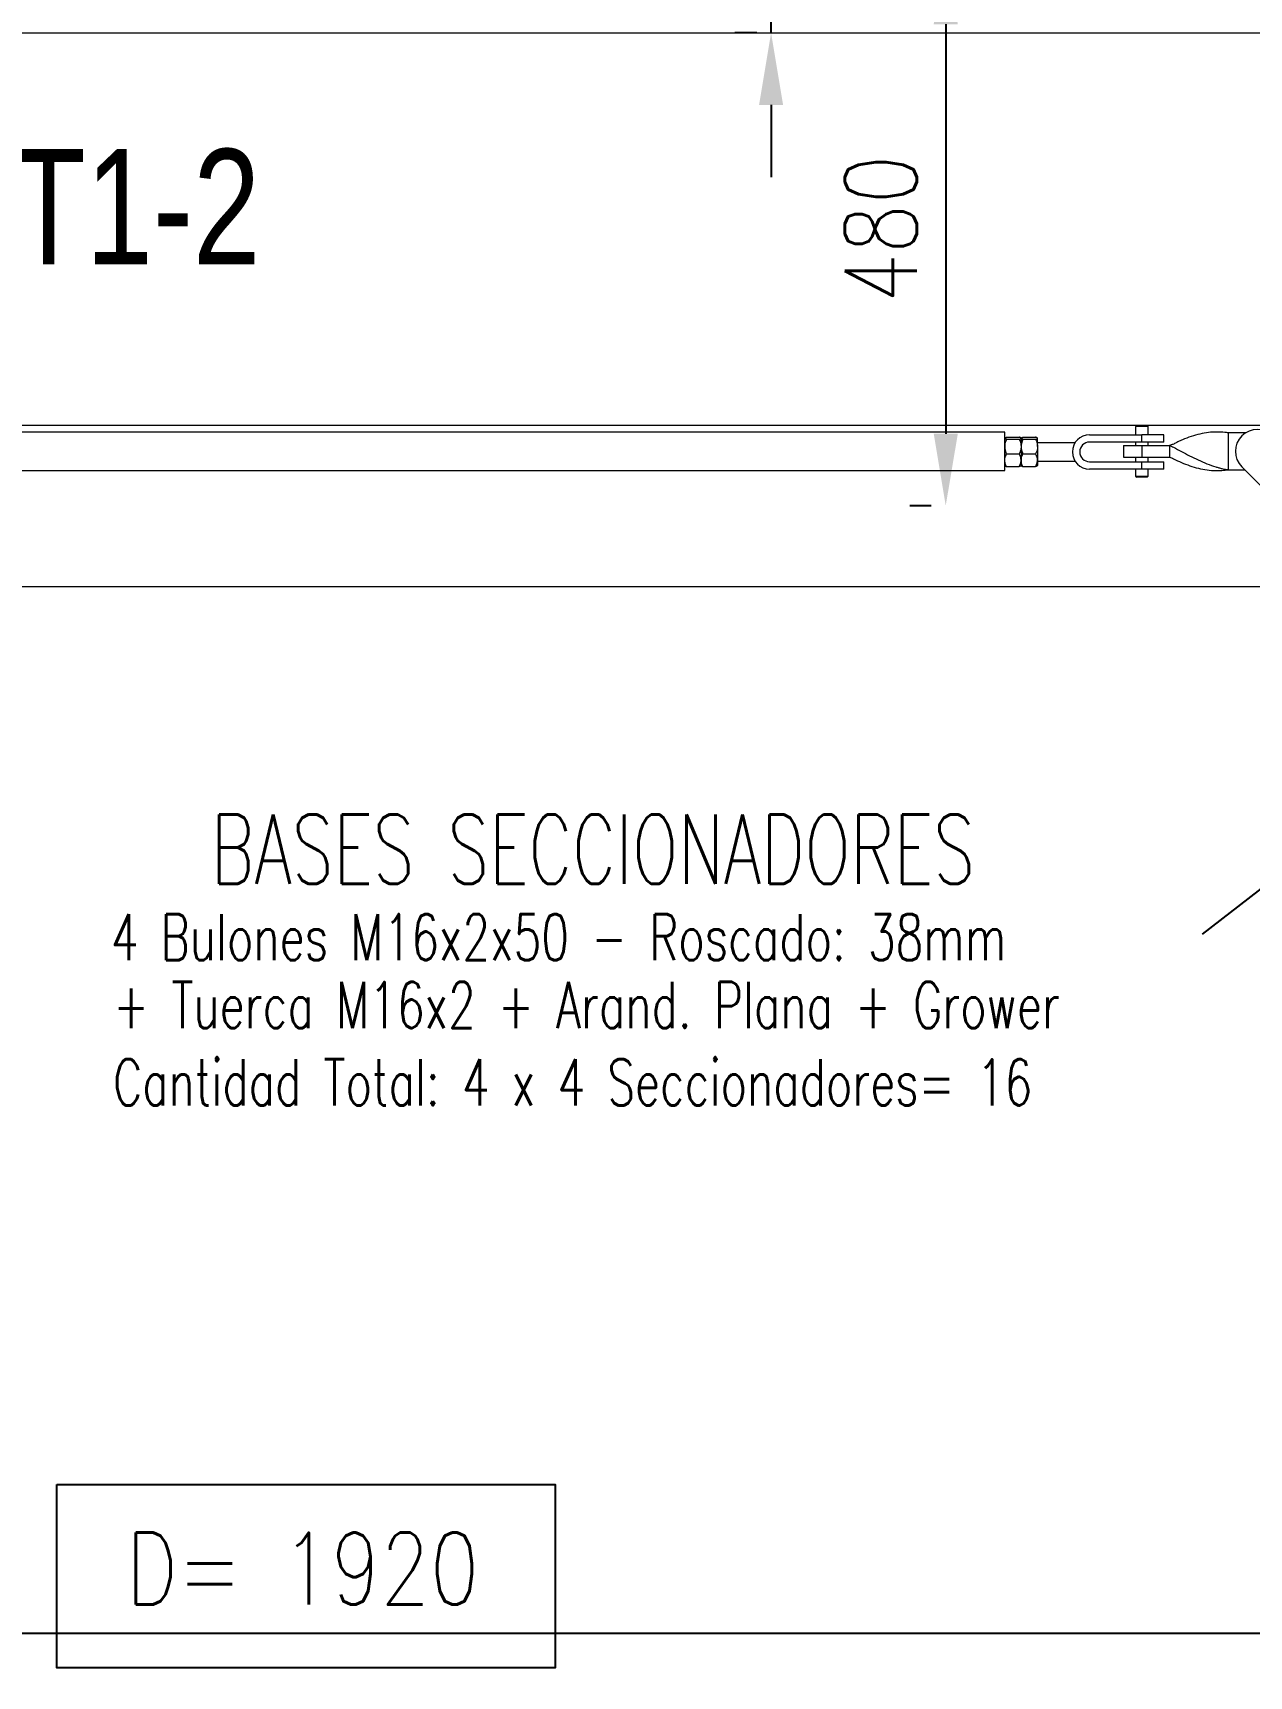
# Model space of a CAD drawing. Header units: millimetres. Extents: x 1587714 to 3094800, y -694377 to -413614.
# Drawn here: x 2025808 to 2026863, y -553414 to -551990 of the extents above; entities that cross this region are included whole.
import ezdxf
from ezdxf.enums import TextEntityAlignment as Align

# ---------------------------------------------------------------- set-up
doc = ezdxf.new("R2010")
doc.units = ezdxf.units.MM
doc.layers.add('M0_EQUIPOS', color=7, linetype='Continuous')
doc.layers.add('M_DIM', color=1, linetype='Continuous')
doc.styles.add('ARIAL', font='arial.ttf', dxfattribs={"width": 0.8})
doc.styles.add('STYLE-MSF', font='simplex.shx', dxfattribs={"width": 0.8})
doc.dimstyles.new('DIM1-25', dxfattribs={"dimscale": 25, "dimtxt": 2.5, "dimasz": 2.5, "dimexe": 1.25, "dimexo": 0.5, "dimgap": 1, "dimtad": 1, "dimdec": 1, "dimtxsty": 'STYLE-MSF', "dimcen": 2.5, "dimclrd": 8, "dimclre": 8, "dimclrt": 3, "dimaunit": 1, "dimadec": 1, "dimazin": 2, "dimtfac": 1, "dimtdec": 1, "dimtmove": 0, "dimatfit": 3, "dimfxl": 1, "dimlwd": -1, "dimlwe": -1, "dimarcsym": 0})

# ---------------------------------------------------------------- blocks, each defined once
blk = doc.blocks.new('*D81')
at = {"layer": 'Defpoints', "color": 0}
for p in [(2026448.3, -551849.8), (2026448.3, -551989.8), (2026448.3, -551989.8)]:
    blk.add_point(p, dxfattribs=at)
at = {"layer": 'M_DIM', "color": 8}
for p, q in [((2026448.3, -551787.3), (2026448.3, -551355.8)), ((2026435.8, -551849.8), (2026417, -551849.8)), ((2026448.3, -551989.8), (2026448.3, -551849.8)), ((2026435.8, -551989.8), (2026417, -551989.8)), ((2026448.3, -552052.3), (2026448.3, -552114.8))]:
    blk.add_line(p, q, dxfattribs=at)
for points in [[(2026437.9, -551787.3), (2026458.7, -551787.3), (2026448.3, -551849.8)], [(2026437.9, -552052.3), (2026458.7, -552052.3), (2026448.3, -551989.8)]]:
    blk.add_solid(points, dxfattribs=at)
at = {"layer": 'M_DIM', "color": 3, "insert": (2026392, -551540.3), "char_height": 62.5, "attachment_point": 5, "rotation": 90, "style": 'STYLE-MSF'}
blk.add_mtext('UPN 140', dxfattribs=at)
blk = doc.blocks.new('*D82')
at = {"layer": 'Defpoints', "color": 0}
for p in [(2026599.7, -551919.8), (2026599.7, -552399.8), (2026599.7, -552399.8)]:
    blk.add_point(p, dxfattribs=at)
at = {"layer": 'M_DIM', "color": 8}
for p, q in [((2026587.2, -551919.8), (2026568.5, -551919.8)), ((2026599.7, -551982.3), (2026599.7, -552337.3)), ((2026587.2, -552399.8), (2026568.5, -552399.8))]:
    blk.add_line(p, q, dxfattribs=at)
for points in [[(2026589.3, -551982.3), (2026610.2, -551982.3), (2026599.7, -551919.8)], [(2026589.3, -552337.3), (2026610.2, -552337.3), (2026599.7, -552399.8)]]:
    blk.add_solid(points, dxfattribs=at)
at = {"layer": 'M_DIM', "color": 3, "insert": (2026543.5, -552159.8), "char_height": 62.5, "attachment_point": 5, "rotation": 90, "style": 'STYLE-MSF'}
blk.add_mtext('480', dxfattribs=at)
blk = doc.blocks.new('*D92')
at = {"layer": 'Defpoints', "color": 0}
for p in [(2025082.1, -553377.5), (2025082.1, -553377.5), (2027002.1, -553377.5)]:
    blk.add_point(p, dxfattribs=at)
at = {"layer": 'M_DIM', "color": 8}
for p, q in [((2025082.1, -553365), (2025082.1, -553346.2)), ((2027002.1, -553365), (2027002.1, -553346.2)), ((2026939.6, -553377.5), (2025144.6, -553377.5))]:
    blk.add_line(p, q, dxfattribs=at)
for points in [[(2025144.6, -553367.1), (2025144.6, -553387.9), (2025082.1, -553377.5)], [(2026939.6, -553367.1), (2026939.6, -553387.9), (2027002.1, -553377.5)]]:
    blk.add_solid(points, dxfattribs=at)
at = {"layer": 'M_DIM', "color": 3, "insert": (2026042.1, -553321.2), "char_height": 62.5, "attachment_point": 5, "style": 'STYLE-MSF'}
blk.add_mtext('D= 1920', dxfattribs=at)

msp = doc.modelspace()

# ---------------------------------------------------------------- linework, layer by layer
at = {"layer": 'M0_EQUIPOS', "linetype": 'Continuous', "lineweight": 15}
for p, q in [((2024922.0821, -551989.8221), (2026902.0821, -551989.8221)), ((2024922.0821, -552329.822), (2026902.0821, -552329.822)), ((2025102.9269, -552469.8219), (2026902.0821, -552469.8219))]:
    msp.add_line(p, q, dxfattribs=at)
at = {"layer": 'M0_EQUIPOS', "color": 180, "linetype": 'Continuous', "lineweight": 15}
for p, q in [((2026765.353, -552330.1005), (2026764.3526, -552331.1005)), ((2026764.3526, -552331.1005), (2026764.3526, -552338.2505)), ((2026765.5657, -552331.1005), (2026764.3526, -552331.1005)), ((2026765.353, -552330.1005), (2026766.3453, -552330.1005)), ((2026775.3528, -552331.1005), (2026765.5657, -552331.1005)), ((2026766.3453, -552330.1005), (2026774.3529, -552330.1005)), ((2026775.3528, -552331.1005), (2026774.3529, -552330.1005)), ((2026775.3528, -552338.2505), (2026775.3528, -552331.1005)), ((2026650.853, -552335.9002), (2025062.8535, -552335.9002)), ((2026650.853, -552353.1005), (2026650.853, -552335.9002)), ((2026650.9717, -552341.0501), (2026650.853, -552341.1879)), ((2026652.4404, -552340.3942), (2026663.4639, -552340.3942)), ((2026652.4404, -552342.1842), (2026663.4639, -552342.1842)), ((2026665.0513, -552341.1879), (2026664.9326, -552341.0501)), ((2026665.17, -552341.0501), (2026665.0513, -552341.1879)), ((2026665.0513, -552341.2892), (2026665.2115, -552341.0857)), ((2026665.0513, -552341.1879), (2026665.0513, -552341.2892)), ((2026665.0513, -552341.2892), (2026665.0513, -552348.5374)), ((2026666.6392, -552340.3942), (2026677.6627, -552340.3942)), ((2026666.6392, -552342.1842), (2026677.6627, -552342.1842)), ((2026679.2501, -552341.1879), (2026679.1314, -552341.0501)), ((2026679.2501, -552341.2892), (2026679.2501, -552341.1879)), ((2026679.2501, -552348.5374), (2026679.2501, -552341.2892)), ((2026711.7384, -552345.2005), (2026679.2501, -552345.2005)), ((2026724.3527, -552338.2505), (2026769.853, -552338.2505)), ((2026769.853, -552344.6005), (2026724.3527, -552344.6005)), ((2026753.8527, -552347.6005), (2026753.8527, -552357.6005)), ((2026753.8527, -552347.6005), (2026769.853, -552347.6005)), ((2026764.3526, -552344.6005), (2026764.3526, -552347.6005)), ((2026769.853, -552344.6005), (2026769.853, -552338.2505)), ((2026788.853, -552338.2505), (2026769.853, -552338.2505)), ((2026788.853, -552344.6005), (2026769.853, -552344.6005)), ((2026769.853, -552347.6005), (2026769.853, -552357.6005)), ((2026769.853, -552347.6005), (2026793.8527, -552347.6005)), ((2026775.3528, -552347.6005), (2026775.3528, -552344.6005)), ((2026788.853, -552344.6005), (2026788.853, -552338.2505)), ((2026793.8503, -552347.6009), (2026793.8503, -552357.6003)), ((2026844.8528, -552368.6005), (2026844.8528, -552336.6005)), ((2026859.9022, -552336.6005), (2026844.8528, -552336.6005)), ((2026650.853, -552369.3003), (2026650.853, -552353.1005)), ((2026652.4404, -552354.8905), (2026663.4639, -552354.8905)), ((2026665.0513, -552348.5374), (2026665.0513, -552360.3486)), ((2026665.0513, -552360.3486), (2026665.0513, -552365.0131)), ((2026666.6392, -552354.8905), (2026677.6627, -552354.8905)), ((2026679.2501, -552348.5374), (2026679.2501, -552360.3486)), ((2026679.2501, -552360.3486), (2026679.2501, -552365.0131)), ((2026679.2501, -552361.0005), (2026711.7165, -552361.0005)), ((2026724.3527, -552361.6005), (2026769.853, -552361.6005)), ((2026753.8527, -552357.6005), (2026769.853, -552357.6005)), ((2026764.3526, -552357.6005), (2026764.3526, -552361.6005)), ((2026769.853, -552357.6005), (2026793.8527, -552357.6005)), ((2026769.853, -552367.9505), (2026769.853, -552361.6005)), ((2026769.853, -552361.6005), (2026788.853, -552361.6005)), ((2026775.3528, -552361.6005), (2026775.3528, -552357.6005)), ((2026788.853, -552367.9505), (2026788.853, -552361.6005)), ((2025062.8535, -552369.3003), (2026650.853, -552369.3003)), ((2026650.853, -552365.0131), (2026650.9717, -552365.151)), ((2026652.4404, -552365.8069), (2026663.4639, -552365.8069)), ((2026664.9326, -552365.151), (2026665.0513, -552365.0131)), ((2026665.0513, -552365.0131), (2026665.17, -552365.151)), ((2026666.6392, -552365.8069), (2026677.6627, -552365.8069)), ((2026679.1314, -552365.151), (2026679.2501, -552365.0131)), ((2026769.853, -552367.9505), (2026724.3527, -552367.9505)), ((2026764.3526, -552367.9505), (2026764.3526, -552374.1005)), ((2026764.3526, -552374.1005), (2026765.353, -552375.1005)), ((2026764.3526, -552374.1005), (2026765.5657, -552374.1005)), ((2026766.3453, -552375.1005), (2026765.353, -552375.1005)), ((2026765.5657, -552374.1005), (2026775.3528, -552374.1005)), ((2026774.3529, -552375.1005), (2026766.3453, -552375.1005)), ((2026788.853, -552367.9505), (2026769.853, -552367.9505)), ((2026774.3529, -552375.1005), (2026775.3528, -552374.1005)), ((2026775.3528, -552374.1005), (2026775.3528, -552367.9505)), ((2026844.8528, -552368.6005), (2026858.99, -552368.6005)), ((2026888.5911, -552398.2016), (2026856.418, -552366.0282))]:
    msp.add_line(p, q, dxfattribs=at)
at = {"layer": 'M0_EQUIPOS', "color": 180, "linetype": 'Continuous', "lineweight": 15, "flags": 128}
msp.add_lwpolyline([(2026793.8527, -552347.6005), (2026793.8527, -552347.6005)], dxfattribs=at)
at = {"layer": 'M0_EQUIPOS', "color": 180, "linetype": 'Continuous', "lineweight": 15}
for centre, radius, start, end in [((2026724.3529, -552353.1005), 14.85, 90, 270), ((2026724.3529, -552353.1005), 8.5, 90, 270), ((2026869.8529, -552352.5932), 19, 45, 225)]:
    msp.add_arc(centre, radius, start, end, dxfattribs=at)
for points, knots in [([(2026652.4404, -552342.1842), (2026652.0237, -552342.0449), (2026651.1751, -552341.7613), (2026650.8515, -552341.4525), (2026650.853, -552341.2933), (2026650.853, -552341.2892)], [0, 0, 0, 0, 0.484549471, 0.986746243, 1, 1, 1, 1]), ([(2026652.4404, -552342.1842), (2026652.2046, -552342.7221), (2026651.6466, -552343.9948), (2026651.0031, -552346.1155), (2026650.9035, -552347.7233), (2026650.853, -552348.5374)], [0, 0, 0, 0, 0.265440397, 0.628073333, 1, 1, 1, 1]), ([(2026651.1467, -552340.9154), (2026651.3923, -552340.7893), (2026651.7382, -552340.6118), (2026652.2826, -552340.4431), (2026652.4404, -552340.3942)], [0, 0, 0, 0, 0.710068133, 1, 1, 1, 1]), ([(2026665.0513, -552341.2892), (2026664.9909, -552341.1638), (2026664.868, -552340.9084), (2026664.1555, -552340.612), (2026663.6194, -552340.4432), (2026663.4639, -552340.3942)], [0, 0, 0, 0, 0.40662559, 0.82796185, 1, 1, 1, 1]), ([(2026663.4639, -552342.1842), (2026663.8806, -552342.0449), (2026664.7292, -552341.7613), (2026665.0528, -552341.4525), (2026665.0513, -552341.2933), (2026665.0513, -552341.2892)], [0, 0, 0, 0, 0.484549471, 0.986746243, 1, 1, 1, 1]), ([(2026663.4639, -552342.1842), (2026663.6997, -552342.7221), (2026664.2577, -552343.9948), (2026664.9012, -552346.1155), (2026665.0008, -552347.7233), (2026665.0513, -552348.5374)], [0, 0, 0, 0, 0.265440397, 0.628073333, 1, 1, 1, 1]), ([(2026666.6392, -552342.1842), (2026666.2217, -552342.0449), (2026665.3715, -552341.7613), (2026665.0563, -552341.4525), (2026665.0514, -552341.2933), (2026665.0513, -552341.2892)], [0, 0, 0, 0, 0.484549389, 0.9867460748, 1, 1, 1, 1]), ([(2026666.6392, -552342.1842), (2026666.4031, -552342.7221), (2026665.8447, -552343.9947), (2026665.2022, -552346.1157), (2026665.102, -552347.7233), (2026665.0513, -552348.5374)], [0, 0, 0, 0, 0.26546109, 0.628071994, 1, 1, 1, 1]), ([(2026665.3455, -552340.9154), (2026665.5911, -552340.7893), (2026665.937, -552340.6118), (2026666.4813, -552340.4431), (2026666.6392, -552340.3942)], [0, 0, 0, 0, 0.710068133, 1, 1, 1, 1]), ([(2026679.2501, -552341.2892), (2026679.1896, -552341.1638), (2026679.0663, -552340.9084), (2026678.3535, -552340.612), (2026677.818, -552340.4432), (2026677.6627, -552340.3942)], [0, 0, 0, 0, 0.406639854, 0.827983808, 1, 1, 1, 1]), ([(2026677.6627, -552342.1842), (2026678.08, -552342.0449), (2026678.9298, -552341.7613), (2026679.2451, -552341.4525), (2026679.25, -552341.2933), (2026679.2501, -552341.2892)], [0, 0, 0, 0, 0.4845380852, 0.9867457841, 1, 1, 1, 1]), ([(2026677.6627, -552342.1842), (2026677.8985, -552342.7221), (2026678.4565, -552343.9948), (2026679.1, -552346.1155), (2026679.1996, -552347.7233), (2026679.2501, -552348.5374)], [0, 0, 0, 0, 0.265440397, 0.628073333, 1, 1, 1, 1]), ([(2026844.8809, -552336.5605), (2026844.3144, -552336.5173), (2026843.1784, -552336.4306), (2026839.8326, -552335.9936), (2026834.6423, -552335.7189), (2026827.419, -552336.1431), (2026820.0614, -552337.4671), (2026812.5356, -552339.7576), (2026806.4752, -552341.8107), (2026802.1469, -552343.7669), (2026799.5051, -552345.2375), (2026796.7888, -552346.6436), (2026794.8094, -552347.2022), (2026793.825, -552347.48)], [0, 0, 0, 0, 0.030812879, 0.061784249, 0.199963892, 0.338236087, 0.486267688, 0.634882969, 0.783192355, 0.837505409, 0.892208732, 0.946396391, 1, 1, 1, 1]), ([(2026652.4404, -552365.8069), (2026652.0237, -552364.9578), (2026651.1751, -552363.2287), (2026650.8515, -552361.3411), (2026650.853, -552360.3735), (2026650.853, -552360.3486)], [0, 0, 0, 0, 0.484549992, 0.986748998, 1, 1, 1, 1]), ([(2026650.853, -552348.5374), (2026650.8547, -552348.6838), (2026650.8657, -552349.637), (2026651.127, -552351.4151), (2026651.7622, -552353.377), (2026652.2731, -552354.5172), (2026652.4404, -552354.8905)], [0, 0, 0, 0, 0.066926056, 0.435841801, 0.81527067, 1, 1, 1, 1]), ([(2026650.853, -552360.3486), (2026650.9134, -552359.5841), (2026651.0363, -552358.0272), (2026651.7488, -552356.2186), (2026652.2849, -552355.189), (2026652.4404, -552354.8905)], [0, 0, 0, 0, 0.406616113, 0.827954143, 1, 1, 1, 1]), ([(2026665.0513, -552348.5374), (2026665.0496, -552348.6838), (2026665.0386, -552349.637), (2026664.7773, -552351.4151), (2026664.1421, -552353.377), (2026663.6312, -552354.5172), (2026663.4639, -552354.8905)], [0, 0, 0, 0, 0.066926056, 0.435841801, 0.81527067, 1, 1, 1, 1]), ([(2026665.0513, -552360.3486), (2026664.9909, -552359.5841), (2026664.868, -552358.0272), (2026664.1555, -552356.2186), (2026663.6194, -552355.189), (2026663.4639, -552354.8905)], [0, 0, 0, 0, 0.406616113, 0.827954143, 1, 1, 1, 1]), ([(2026663.4639, -552365.8069), (2026663.8806, -552364.9578), (2026664.7292, -552363.2287), (2026665.0528, -552361.3411), (2026665.0513, -552360.3735), (2026665.0513, -552360.3486)], [0, 0, 0, 0, 0.484549992, 0.986748998, 1, 1, 1, 1]), ([(2026665.0513, -552348.5374), (2026665.053, -552348.6838), (2026665.064, -552349.637), (2026665.326, -552351.4151), (2026665.9609, -552353.377), (2026666.4719, -552354.5172), (2026666.6392, -552354.8905)], [0, 0, 0, 0, 0.066925493, 0.435846546, 0.815272223, 1, 1, 1, 1]), ([(2026665.0513, -552360.3486), (2026665.1119, -552359.5841), (2026665.2352, -552358.0273), (2026665.9476, -552356.2186), (2026666.4837, -552355.189), (2026666.6392, -552354.8905)], [0, 0, 0, 0, 0.40662017, 0.827955319, 1, 1, 1, 1]), ([(2026666.6392, -552365.8069), (2026666.2217, -552364.9578), (2026665.3715, -552363.2287), (2026665.0563, -552361.3411), (2026665.0514, -552360.3735), (2026665.0513, -552360.3486)], [0, 0, 0, 0, 0.4845499098, 0.9867488299, 1, 1, 1, 1]), ([(2026679.2501, -552348.5374), (2026679.2484, -552348.6838), (2026679.2374, -552349.637), (2026678.976, -552351.4151), (2026678.3409, -552353.377), (2026677.83, -552354.5172), (2026677.6627, -552354.8905)], [0, 0, 0, 0, 0.066926056, 0.435841801, 0.81527067, 1, 1, 1, 1]), ([(2026679.2501, -552360.3486), (2026679.1896, -552359.5841), (2026679.0663, -552358.0272), (2026678.3535, -552356.2187), (2026677.818, -552355.189), (2026677.6627, -552354.8905)], [0, 0, 0, 0, 0.406630376, 0.8279761, 1, 1, 1, 1]), ([(2026677.6627, -552365.8069), (2026678.08, -552364.9578), (2026678.9298, -552363.2286), (2026679.2451, -552361.3411), (2026679.25, -552360.3735), (2026679.2501, -552360.3486)], [0, 0, 0, 0, 0.484538606, 0.986748539, 1, 1, 1, 1]), ([(2026793.8226, -552357.7204), (2026794.3975, -552357.882), (2026795.5503, -552358.206), (2026798.9261, -552359.9837), (2026804.1636, -552362.4165), (2026811.4131, -552365.2205), (2026818.7597, -552367.4832), (2026826.2415, -552368.8518), (2026832.2701, -552369.3873), (2026836.5795, -552369.3478), (2026839.2153, -552369.1367), (2026841.9256, -552368.8575), (2026843.901, -552368.7124), (2026844.8833, -552368.6402)], [0, 0, 0, 0, 0.0312689424, 0.0627083119, 0.2020031295, 0.3413973277, 0.4885412542, 0.6362664793, 0.7836880041, 0.8378734628, 0.8924496585, 0.9465192885, 1, 1, 1, 1]), ([(2026793.825, -552347.7194), (2026794.3915, -552347.8825), (2026795.5274, -552348.2095), (2026798.8728, -552350.0392), (2026804.0632, -552352.7859), (2026811.2864, -552356.4985), (2026818.6444, -552360.1873), (2026826.17, -552363.4636), (2026832.2306, -552365.5459), (2026836.5589, -552366.8542), (2026839.2004, -552367.6169), (2026841.9167, -552368.2513), (2026843.8964, -552368.4612), (2026844.8809, -552368.5656)], [0, 0, 0, 0, 0.030812884, 0.061777403, 0.199957174, 0.338229022, 0.486267045, 0.634874503, 0.783191143, 0.837504758, 0.892201159, 0.946388651, 1, 1, 1, 1]), ([(2026651.0132, -552365.1153), (2026651.0467, -552365.1723), (2026651.1562, -552365.3589), (2026651.7532, -552365.589), (2026652.2859, -552365.7579), (2026652.4404, -552365.8069)], [0, 0, 0, 0, 0.2378959375, 0.7790410399, 1, 1, 1, 1]), ([(2026664.8916, -552365.1153), (2026664.8579, -552365.1723), (2026664.7478, -552365.3589), (2026664.1511, -552365.589), (2026663.6184, -552365.7579), (2026663.4639, -552365.8069)], [0, 0, 0, 0, 0.237902622, 0.779042978, 1, 1, 1, 1]), ([(2026665.2115, -552365.1153), (2026665.2452, -552365.1723), (2026665.3553, -552365.3589), (2026665.952, -552365.589), (2026666.4847, -552365.7579), (2026666.6392, -552365.8069)], [0, 0, 0, 0, 0.237902622, 0.779042978, 1, 1, 1, 1]), ([(2026679.0899, -552365.1153), (2026679.0562, -552365.1723), (2026678.9461, -552365.3589), (2026678.3491, -552365.589), (2026677.817, -552365.7579), (2026677.6627, -552365.8069)], [0, 0, 0, 0, 0.237910291, 0.779068093, 1, 1, 1, 1])]:
    msp.add_open_spline(points, degree=3, knots=knots, dxfattribs=at)
at = {"layer": 'M_DIM'}
msp.add_lwpolyline([(2025829.1103, -553248.3573), (2026261.2293, -553248.3573), (2026261.2293, -553407.2776), (2025829.1103, -553407.2776)], close=True, dxfattribs=at)

# ---------------------------------------------------------------- texts
at = {"layer": 'M_DIM', "color": 1, "style": 'ARIAL', "width": 0.75}
msp.add_text('Viga PT1-2', height=100, dxfattribs=at).set_placement((2025743.3982, -552153.0245), align=Align.MIDDLE)
at = {"layer": 'M_DIM', "color": 3, "style": 'STYLE-MSF', "width": 0.7}
msp.add_text('BASES SECCIONADORES', height=60, dxfattribs=at).set_placement((2025962.621, -552727.5159))
at = {"layer": 'M_DIM', "color": 7, "style": 'STYLE-MSF', "width": 0.7}
for s, p in [(' 4 Bulones M16x2x50 - Roscado: 38mm', (2025856.6872, -552793.7726)), ('+ Tuerca M16x2 + Arand. Plana + Grower', (2025877.8662, -552852.653)), ('Cantidad Total: 4 x 4 Seccionadores= 16', (2025877.8662, -552919.6413))]:
    msp.add_text(s, height=40, dxfattribs=at).set_placement(p)

# ---------------------------------------------------------------- dimensions: what is measured, and where the dimension line sits
at = {"layer": 'M_DIM'}
dim = msp.add_linear_dim(base=(2026448.2743, -551989.8222), p1=(2026448.2743, -551849.8222), p2=(2026448.2743, -551989.8222), angle=90, text='UPN <>', dimstyle='DIM1-25', dxfattribs=at)
dim.commit()
dim.dimension.update_dxf_attribs({"geometry": '*D81', "text_midpoint": (2026448.2743, -551540.2984), "dimtype": 160})
dim = msp.add_linear_dim(base=(2026599.746, -552399.8222), p1=(2026599.746, -551919.8222), p2=(2026599.746, -552399.8222), angle=90, dimstyle='DIM1-25', dxfattribs=at)
dim.commit()
dim.dimension.update_dxf_attribs({"geometry": '*D82', "text_midpoint": (2026543.496, -552159.8222)})
dim = msp.add_linear_dim(base=(2025082.082, -553377.4761), p1=(2027002.082, -553377.4761), p2=(2025082.082, -553377.4761), text='D= <>', dimstyle='DIM1-25', dxfattribs=at)
dim.commit()
dim.dimension.update_dxf_attribs({"geometry": '*D92', "text_midpoint": (2026042.082, -553321.2261)})

# ---------------------------------------------------------------- leaders
msp.add_leader([(2027302.0817, -552399.8222), (2026822.1088, -552771.1335)], dimstyle='DIM1-25', override={"dimgap": 1, "dimtad": 0}, dxfattribs=at)

doc.saveas('drawing.dxf')
